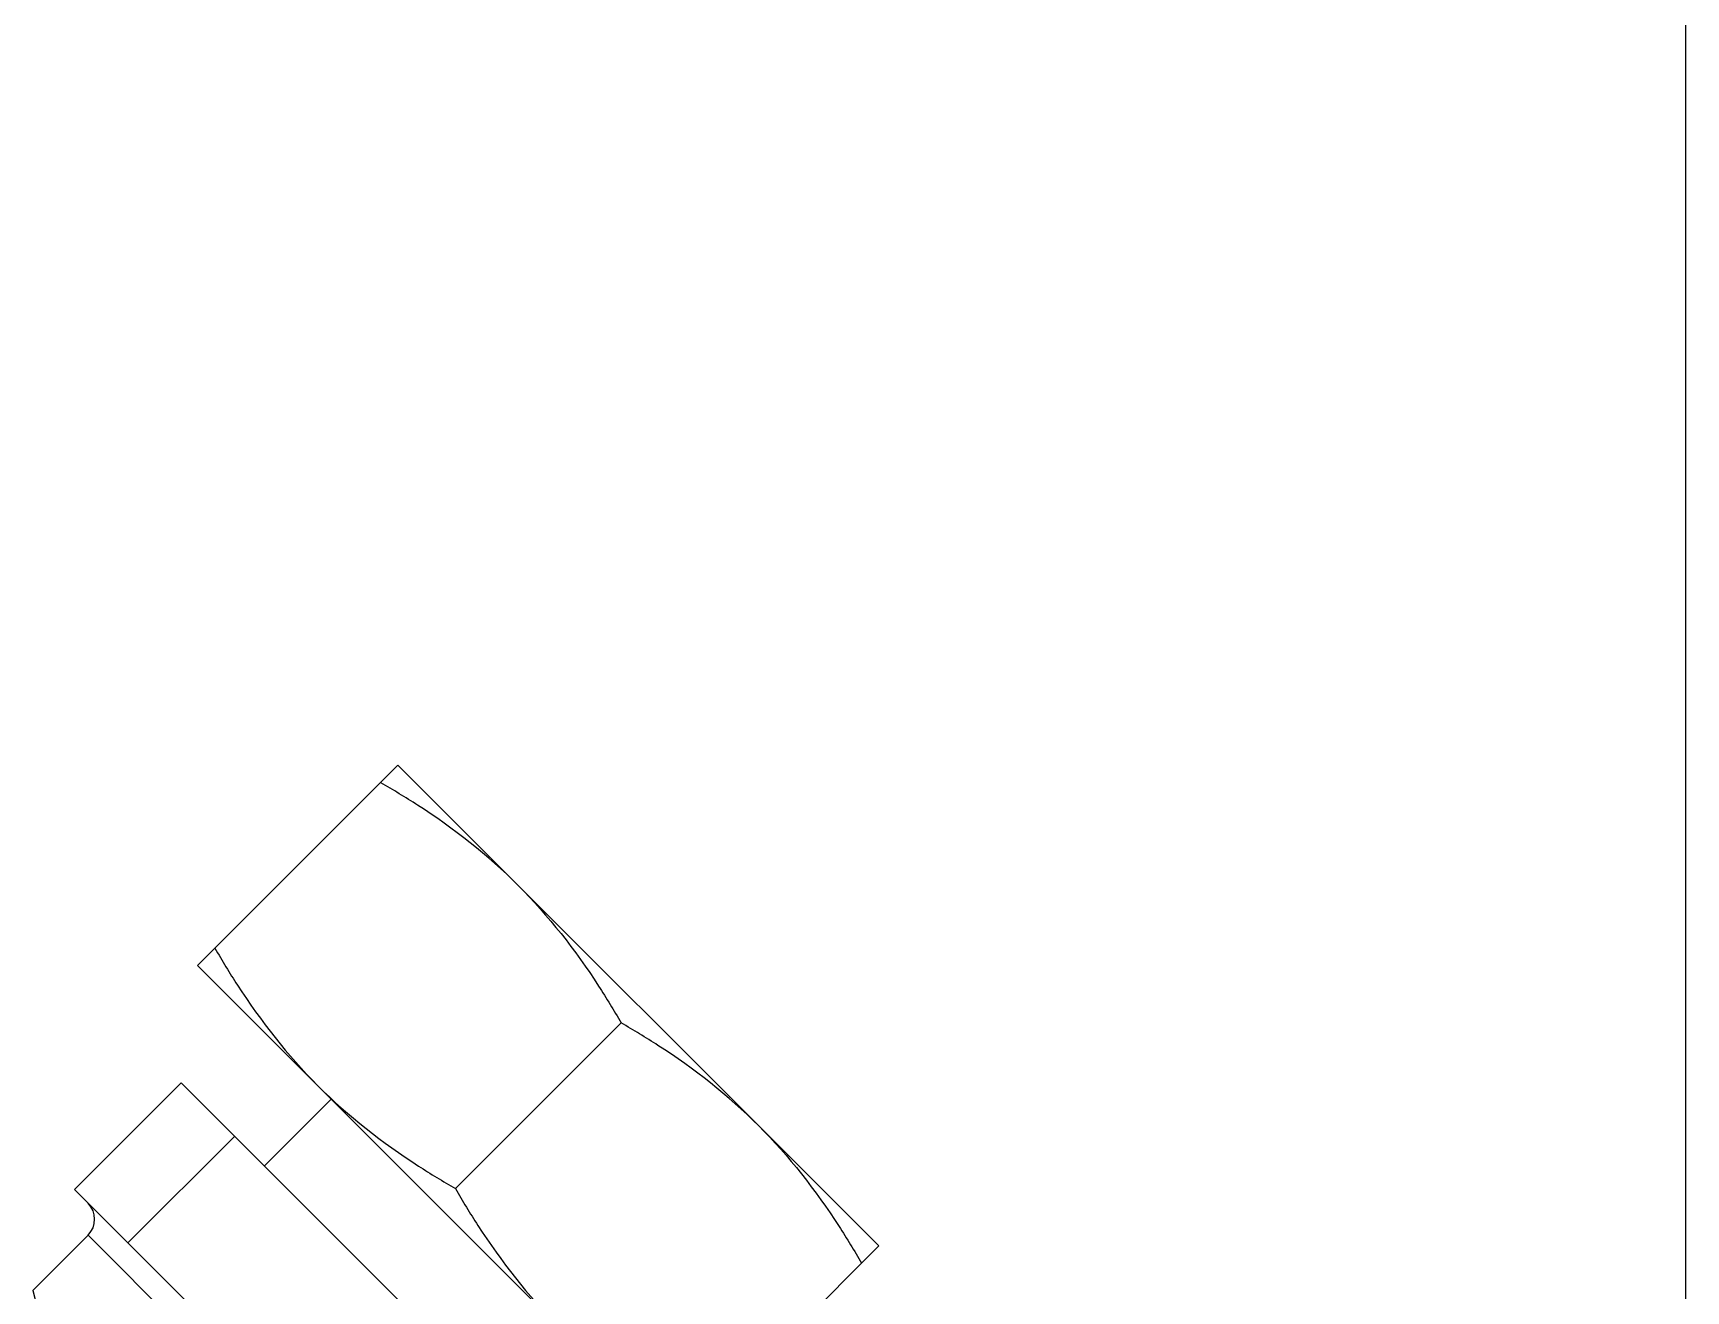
# Model space of a CAD drawing. Header units: inches. Extents: x -1293886 to -986005, y -15154 to 203628.
# Drawn here: x -1241741.4 to -1241592.3, y 86807.4 to 86921 of the extents above; entities that cross this region are included whole.
import ezdxf

# ---------------------------------------------------------------- set-up
doc = ezdxf.new("R2010")
doc.units = ezdxf.units.IN
doc.header["$LTSCALE"] = 100
doc.header["$MEASUREMENT"] = 0
doc.layers.add('W_DIM', color=4, linetype='Continuous')

# ---------------------------------------------------------------- blocks, each defined once
blk = doc.blocks.new('1111')
at = {"layer": 'W_DIM', "color": 7}
for p, q in [((-2281077.99, 1711095.34), (-2281077.99, 1712238.08)), ((-2281194.18, 1711355.6), (-2281212.25, 1711337.52)), ((-2281194.18, 1711355.6), (-2281150.8, 1711312.22)), ((-2281212.25, 1711337.52), (-2281168.87, 1711294.15)), ((-2281174.05, 1711332.34), (-2281189, 1711317.4)), ((-2281213.73, 1711326.95), (-2281223.36, 1711317.31)), ((-2281179.45, 1711292.67), (-2281213.73, 1711326.95)), ((-2281200.2, 1711325.47), (-2281206.23, 1711319.45)), ((-2281208.91, 1711322.13), (-2281218.54, 1711312.49)), ((-2281189.09, 1711283.03), (-2281223.36, 1711317.31)), ((-2281227.1, 1711308.22), (-2281222.13, 1711313.18)), ((-2281193.21, 1711284.27), (-2281222.13, 1711313.18)), ((-2281150.8, 1711312.22), (-2281168.87, 1711294.15)), ((-2281227.1, 1711308.16), (-2281227.1, 1711308.22)), ((-2281226.45, 1711305.73), (-2281227.1, 1711308.16))]:
    blk.add_line(p, q, dxfattribs=at)
blk.add_arc((-2281223.58, 1711314.63), 2.04, 315, 45, dxfattribs=at)
for points, knots in [([(-2281183.33, 1711344.75), (-2281186.07, 1711347.49), (-2281190.19, 1711350.7), (-2281194.61, 1711353.38), (-2281195.74, 1711354.03)], [0, 0, 0, 0, 0.748734, 1, 1, 1, 1]), ([(-2281183.33, 1711344.75), (-2281180.59, 1711342.01), (-2281177.38, 1711337.89), (-2281174.7, 1711333.47), (-2281174.05, 1711332.34)], [0, 0, 0, 0, 0.748734, 1, 1, 1, 1]), ([(-2281210.69, 1711339.09), (-2281210.04, 1711337.96), (-2281207.36, 1711333.54), (-2281204.14, 1711329.42), (-2281201.41, 1711326.68)], [0, 0, 0, 0, 0.251266, 1, 1, 1, 1]), ([(-2281161.64, 1711323.06), (-2281164.38, 1711325.8), (-2281168.5, 1711329.02), (-2281172.93, 1711331.7), (-2281174.05, 1711332.34)], [0, 0, 0, 0, 0.748734, 1, 1, 1, 1]), ([(-2281201.41, 1711326.68), (-2281198.67, 1711323.94), (-2281194.55, 1711320.73), (-2281190.12, 1711318.05), (-2281189, 1711317.4)], [0, 0, 0, 0, 0.748734, 1, 1, 1, 1]), ([(-2281161.64, 1711323.06), (-2281158.91, 1711320.33), (-2281155.69, 1711316.2), (-2281153.01, 1711311.78), (-2281152.36, 1711310.66)], [0, 0, 0, 0, 0.748734, 1, 1, 1, 1]), ([(-2281189, 1711317.4), (-2281188.35, 1711316.27), (-2281185.67, 1711311.85), (-2281182.46, 1711307.73), (-2281179.72, 1711304.99)], [0, 0, 0, 0, 0.251266, 1, 1, 1, 1])]:
    blk.add_open_spline(points, degree=3, knots=knots, dxfattribs=at)

msp = doc.modelspace()

# ---------------------------------------------------------------- block references
at = {"layer": 'W_DIM'}
msp.add_blockref('1111', (1039485.65, -1624500.72), dxfattribs=at)

doc.saveas('drawing.dxf')
